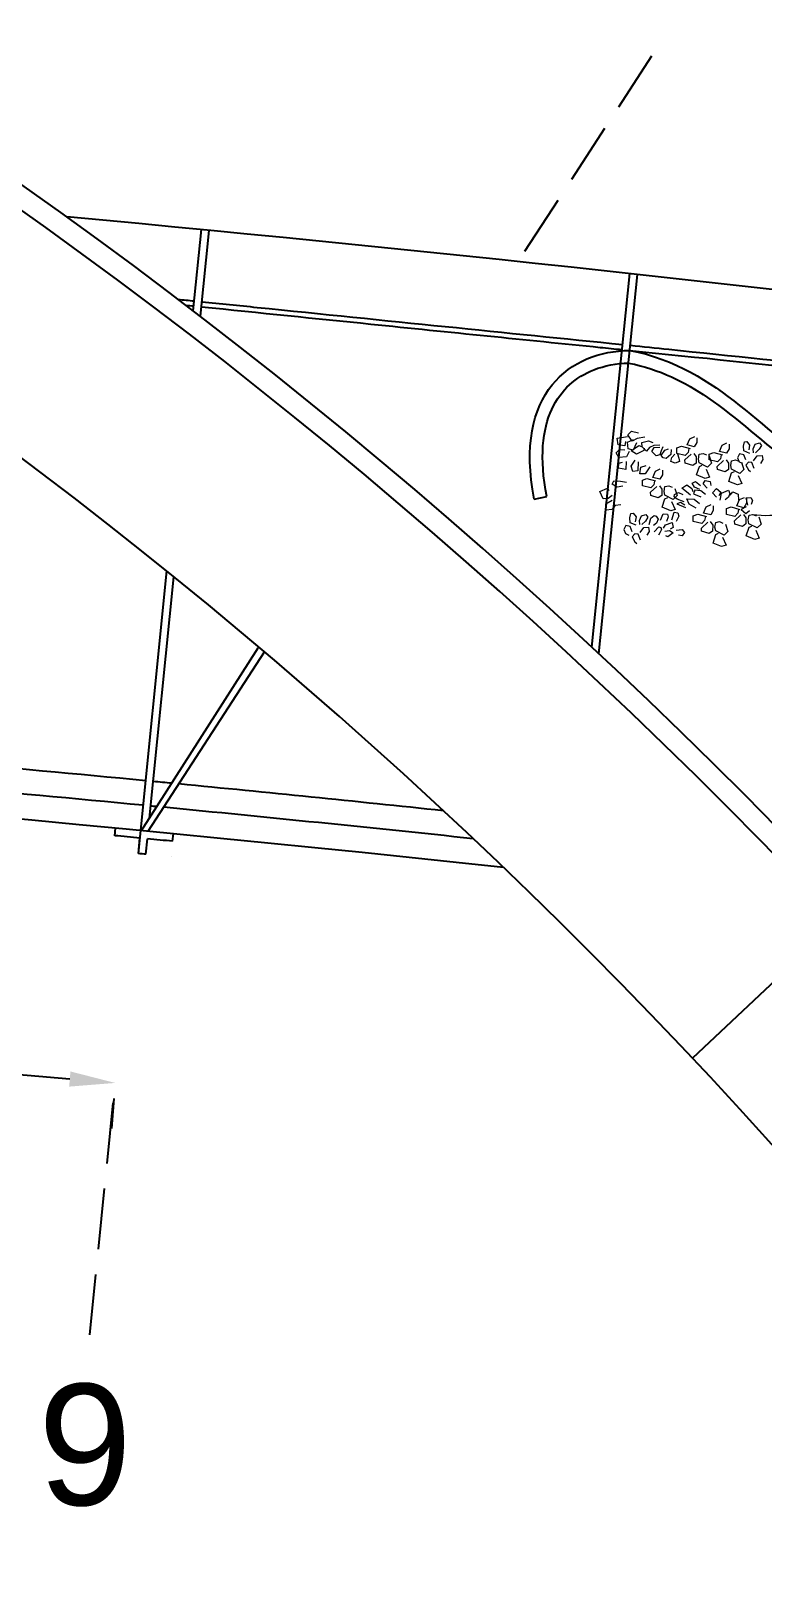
# Model space of a CAD drawing. Header units: metres. Extents: x 10 to 239, y 2 to 253.
# Drawn here: x 71.55 to 74.43, y 170.12 to 176.27 of the extents above; entities that cross this region are included whole.
import ezdxf

# ---------------------------------------------------------------- set-up
doc = ezdxf.new("R2010")
doc.units = ezdxf.units.M
doc.header["$MEASUREMENT"] = 0
doc.linetypes.add('ACAD_ISO02W100', pattern=[15, 12, -3])
doc.linetypes.add('CENTER', pattern=[50.8, 31.75, -6.35, 6.35, -6.35])
doc.layers.get('Defpoints').update_dxf_attribs({"color": 9})
for name, color, linetype in [('-cotas', 252, 'Continuous'), ('-nombres', 253, 'Continuous'), ('1', 7, 'Continuous'), ('1EJES', 252, 'CENTER'), ('1estruct arco', 7, 'Continuous'), ('1lianas', 9, 'Continuous')]:
    doc.layers.add(name, color=color, linetype=linetype)
doc.layers.add('bloques veg', color=7, linetype='Continuous', lineweight=0, true_color=0xbbd5a5)
doc.styles.add('Annotative', font='arial.ttf')
doc.styles.get("Standard").update_dxf_attribs({"font": 'arial.ttf'})
doc.dimstyles.get("Standard").update_dxf_attribs({"dimtxt": 0.18, "dimasz": 0.18, "dimexe": 0.18, "dimexo": 0.0625, "dimgap": 0.09, "dimtad": 0, "dimtih": 1, "dimtoh": 1, "dimdec": 4, "dimzin": 0, "dimdsep": 46, "dimtxsty": 'Standard', "dimcen": 0.09, "dimadec": 0, "dimazin": 0, "dimtfac": 1, "dimtdec": 4, "dimtofl": 0, "dimtmove": 0, "dimatfit": 3, "dimfxl": 1, "dimtolj": 1, "dimtzin": 0, "dimarcsym": 0})

# ---------------------------------------------------------------- blocks, each defined once
blk = doc.blocks.new('A$C0C3707A3')
at = {"layer": 'bloques veg'}
for p, q in [((0.0635, 0.3425), (0.0738, 0.3549)), ((0.0795, 0.3243), (0.0635, 0.3425)), ((0.0738, 0.3549), (0.0963, 0.3523)), ((0.1169, 0.3422), (0.0939, 0.3344)), ((0.2522, 0.335), (0.2578, 0.3556)), ((0.2578, 0.3556), (0.2718, 0.3646)), ((0.2811, 0.347), (0.2748, 0.3324)), ((0.2791, 0.3615), (0.2811, 0.347)), ((0.3552, 0.3283), (0.3607, 0.349)), ((0.3607, 0.349), (0.3748, 0.358)), ((0.3821, 0.3549), (0.384, 0.3404)), ((0.4273, 0.3544), (0.4286, 0.368)), ((0.4303, 0.3396), (0.4273, 0.3544)), ((0.4286, 0.368), (0.4363, 0.3706)), ((0.4363, 0.3706), (0.4462, 0.3598)), ((0.4462, 0.3598), (0.4457, 0.3448)), ((0.4589, 0.3506), (0.4629, 0.3658)), ((0.4614, 0.3383), (0.4589, 0.3506)), ((0.4629, 0.3658), (0.4761, 0.3716)), ((0.4777, 0.3514), (0.4674, 0.339)), ((0.4761, 0.3716), (0.4833, 0.3638)), ((0.4833, 0.3638), (0.4777, 0.3514)), ((0.0316, 0.3278), (0.0631, 0.3368)), ((0.0378, 0.3075), (0.0316, 0.3278)), ((0.0344, 0.2817), (0.0433, 0.2932)), ((0.0585, 0.3066), (0.0378, 0.3075)), ((0.0433, 0.2932), (0.0599, 0.2946)), ((0.0587, 0.3205), (0.0585, 0.3066)), ((0.0653, 0.3188), (0.0834, 0.3302)), ((0.0704, 0.2988), (0.0653, 0.3188)), ((0.0861, 0.2969), (0.0704, 0.2988)), ((0.0939, 0.3344), (0.0795, 0.3243)), ((0.0806, 0.2937), (0.1022, 0.3135)), ((0.0982, 0.2855), (0.0806, 0.2937)), ((0.0936, 0.3205), (0.0861, 0.2969)), ((0.1194, 0.2996), (0.0982, 0.2855)), ((0.1022, 0.3135), (0.1109, 0.3112)), ((0.1098, 0.3243), (0.1303, 0.3316)), ((0.1131, 0.3106), (0.1098, 0.3243)), ((0.1287, 0.2994), (0.1131, 0.3106)), ((0.1193, 0.3078), (0.1194, 0.2996)), ((0.1365, 0.3113), (0.1287, 0.2994)), ((0.1303, 0.3316), (0.1447, 0.3289)), ((0.1492, 0.3195), (0.1365, 0.3113)), ((0.1454, 0.3008), (0.151, 0.3132)), ((0.1607, 0.2885), (0.1454, 0.3008)), ((0.1675, 0.3228), (0.1492, 0.3195)), ((0.151, 0.3132), (0.1683, 0.3168)), ((0.1735, 0.306), (0.1711, 0.2927)), ((0.177, 0.3191), (0.1735, 0.306)), ((0.1755, 0.2916), (0.185, 0.3099)), ((0.185, 0.3099), (0.1958, 0.3152)), ((0.2053, 0.2987), (0.1923, 0.2847)), ((0.2047, 0.314), (0.2053, 0.2987)), ((0.2098, 0.2894), (0.2176, 0.3012)), ((0.221, 0.3224), (0.2344, 0.3293)), ((0.2231, 0.3044), (0.221, 0.3224)), ((0.2503, 0.3018), (0.2231, 0.3044)), ((0.2253, 0.3038), (0.2311, 0.2906)), ((0.2344, 0.3293), (0.2624, 0.3253)), ((0.2579, 0.3125), (0.2503, 0.3018)), ((0.2512, 0.2876), (0.2684, 0.3085)), ((0.2748, 0.3324), (0.2522, 0.335)), ((0.2589, 0.3251), (0.2579, 0.3125)), ((0.2761, 0.3111), (0.2852, 0.3017)), ((0.2852, 0.3017), (0.2871, 0.2826)), ((0.293, 0.2961), (0.2936, 0.3111)), ((0.2969, 0.2846), (0.293, 0.2961)), ((0.2936, 0.3111), (0.3051, 0.315)), ((0.3051, 0.315), (0.3159, 0.3121)), ((0.3239, 0.3158), (0.3374, 0.3226)), ((0.326, 0.2978), (0.3239, 0.3158)), ((0.3246, 0.3098), (0.3351, 0.2883)), ((0.3533, 0.2951), (0.326, 0.2978)), ((0.3374, 0.3226), (0.3654, 0.3186)), ((0.3608, 0.3059), (0.3533, 0.2951)), ((0.3541, 0.2809), (0.3714, 0.3019)), ((0.3778, 0.3258), (0.3552, 0.3283)), ((0.3618, 0.3184), (0.3608, 0.3059)), ((0.384, 0.3404), (0.3778, 0.3258)), ((0.379, 0.3045), (0.3881, 0.2951)), ((0.3881, 0.2951), (0.39, 0.276)), ((0.396, 0.2895), (0.3965, 0.3045)), ((0.3965, 0.3045), (0.408, 0.3084)), ((0.408, 0.3084), (0.4188, 0.3055)), ((0.4182, 0.3289), (0.4136, 0.3162)), ((0.4136, 0.3162), (0.4207, 0.3038)), ((0.4318, 0.3276), (0.4182, 0.3289)), ((0.4207, 0.3038), (0.4316, 0.3009)), ((0.4275, 0.3031), (0.4381, 0.2817)), ((0.4499, 0.3344), (0.4303, 0.3396)), ((0.4405, 0.3125), (0.4318, 0.3276)), ((0.4494, 0.3066), (0.4421, 0.2969)), ((0.4421, 0.2969), (0.4523, 0.2826)), ((0.46, 0.3072), (0.4494, 0.3066)), ((0.4693, 0.2896), (0.46, 0.3072)), ((0.465, 0.3129), (0.4743, 0.3302)), ((0.4743, 0.3302), (0.4891, 0.3332)), ((0.4927, 0.3206), (0.487, 0.3081)), ((0.4891, 0.3332), (0.4927, 0.3206)), ((0.0448, 0.2684), (0.0344, 0.2817)), ((0.0683, 0.2737), (0.0448, 0.2684)), ((0.0469, 0.2504), (0.0587, 0.2554)), ((0.0486, 0.2348), (0.0469, 0.2504)), ((0.0751, 0.2905), (0.0683, 0.2737)), ((0.0689, 0.2585), (0.0715, 0.2334)), ((0.0867, 0.2467), (0.0965, 0.2662)), ((0.094, 0.2308), (0.0867, 0.2467)), ((0.1071, 0.2622), (0.1091, 0.2349)), ((0.1169, 0.2468), (0.1329, 0.2541)), ((0.1171, 0.2258), (0.1169, 0.2468)), ((0.1451, 0.252), (0.133, 0.2285)), ((0.1711, 0.2927), (0.1607, 0.2885)), ((0.1643, 0.2411), (0.1783, 0.2501)), ((0.183, 0.2849), (0.1755, 0.2916)), ((0.1923, 0.2847), (0.183, 0.2849)), ((0.1856, 0.247), (0.1876, 0.2325)), ((0.2077, 0.2771), (0.2098, 0.2894)), ((0.2218, 0.2733), (0.2077, 0.2771)), ((0.2352, 0.2802), (0.2218, 0.2733)), ((0.2311, 0.2906), (0.2352, 0.2802)), ((0.2532, 0.2777), (0.2512, 0.2876)), ((0.2777, 0.2735), (0.2532, 0.2777)), ((0.2871, 0.2826), (0.2777, 0.2735)), ((0.2935, 0.246), (0.2986, 0.2737)), ((0.3218, 0.2384), (0.2935, 0.246)), ((0.3246, 0.2749), (0.2969, 0.2846)), ((0.2986, 0.2737), (0.3069, 0.2785)), ((0.3204, 0.2679), (0.3349, 0.2442)), ((0.3351, 0.2883), (0.3246, 0.2749)), ((0.3561, 0.2711), (0.3541, 0.2809)), ((0.3806, 0.2669), (0.3561, 0.2711)), ((0.39, 0.276), (0.3806, 0.2669)), ((0.3998, 0.278), (0.396, 0.2895)), ((0.3965, 0.2393), (0.4016, 0.267)), ((0.4275, 0.2682), (0.3998, 0.278)), ((0.4016, 0.267), (0.4098, 0.2718)), ((0.4233, 0.2612), (0.4379, 0.2375)), ((0.4381, 0.2817), (0.4275, 0.2682)), ((0.4523, 0.2826), (0.4593, 0.2783)), ((0.0715, 0.2334), (0.0486, 0.2348)), ((0.1091, 0.2349), (0.094, 0.2308)), ((0.133, 0.2285), (0.1171, 0.2258)), ((0.1274, 0.2079), (0.1409, 0.2147)), ((0.1296, 0.1898), (0.1274, 0.2079)), ((0.1409, 0.2147), (0.1689, 0.2107)), ((0.1644, 0.198), (0.1568, 0.1872)), ((0.1587, 0.2204), (0.1643, 0.2411)), ((0.1813, 0.2179), (0.1587, 0.2204)), ((0.1654, 0.2105), (0.1644, 0.198)), ((0.1876, 0.2325), (0.1813, 0.2179)), ((0.1826, 0.1966), (0.1917, 0.1872)), ((0.1995, 0.1816), (0.2, 0.1966)), ((0.2, 0.1966), (0.2116, 0.2005)), ((0.2116, 0.2005), (0.2224, 0.1976)), ((0.253, 0.1987), (0.2668, 0.2113)), ((0.2692, 0.1897), (0.253, 0.1987)), ((0.2668, 0.2113), (0.2841, 0.202)), ((0.2827, 0.2186), (0.2927, 0.2253)), ((0.2923, 0.2067), (0.2827, 0.2186)), ((0.2841, 0.202), (0.2886, 0.1926)), ((0.2946, 0.198), (0.2914, 0.186)), ((0.3097, 0.2021), (0.2923, 0.2067)), ((0.2927, 0.2253), (0.3097, 0.2149)), ((0.3135, 0.1987), (0.2946, 0.198)), ((0.3294, 0.1887), (0.3135, 0.1987)), ((0.3182, 0.2207), (0.3225, 0.2324)), ((0.3324, 0.2088), (0.3182, 0.2207)), ((0.3349, 0.2442), (0.3218, 0.2384)), ((0.3225, 0.2324), (0.3386, 0.2316)), ((0.3386, 0.2316), (0.3422, 0.219)), ((0.3502, 0.197), (0.3611, 0.2116)), ((0.3645, 0.1851), (0.3502, 0.197)), ((0.3611, 0.2116), (0.3762, 0.2029)), ((0.3762, 0.2029), (0.3717, 0.1901)), ((0.3774, 0.177), (0.3789, 0.1998)), ((0.3789, 0.1998), (0.3985, 0.212)), ((0.4247, 0.2318), (0.3965, 0.2393)), ((0.3985, 0.212), (0.404, 0.2024)), ((0.404, 0.2024), (0.4019, 0.1902)), ((0.4061, 0.1972), (0.4126, 0.2083)), ((0.4126, 0.2083), (0.431, 0.2033)), ((0.4379, 0.2375), (0.4247, 0.2318)), ((0.431, 0.2033), (0.4343, 0.185)), ((0.4371, 0.1869), (0.4512, 0.1959)), ((0.4568, 0.1952), (0.4716, 0.1983)), ((0.4716, 0.1983), (0.4774, 0.1897)), ((0, 0.1543), (0.0223, 0.1681)), ((0.013, 0.1333), (0, 0.1543)), ((0.0223, 0.1681), (0.0277, 0.162)), ((0.0399, 0.147), (0.0289, 0.1361)), ((0.0356, 0.1831), (0.0386, 0.194)), ((0.0521, 0.1752), (0.0356, 0.1831)), ((0.0386, 0.194), (0.0598, 0.1952)), ((0.0689, 0.1812), (0.0521, 0.1752)), ((0.0598, 0.1952), (0.0784, 0.1949)), ((0.1568, 0.1872), (0.1296, 0.1898)), ((0.1577, 0.173), (0.1749, 0.194)), ((0.1597, 0.1632), (0.1577, 0.173)), ((0.1841, 0.1589), (0.1597, 0.1632)), ((0.1936, 0.1681), (0.1841, 0.1589)), ((0.1917, 0.1872), (0.1936, 0.1681)), ((0.2034, 0.1701), (0.1995, 0.1816)), ((0.2, 0.1314), (0.2051, 0.1591)), ((0.231, 0.1603), (0.2034, 0.1701)), ((0.2051, 0.1591), (0.2134, 0.1639)), ((0.2268, 0.1533), (0.2414, 0.1296)), ((0.2416, 0.1738), (0.231, 0.1603)), ((0.2311, 0.1952), (0.2416, 0.1738)), ((0.2329, 0.1761), (0.2442, 0.1836)), ((0.2334, 0.169), (0.2329, 0.1761)), ((0.2434, 0.1629), (0.2334, 0.169)), ((0.2664, 0.1578), (0.2434, 0.1629)), ((0.2549, 0.1539), (0.2439, 0.1476)), ((0.2439, 0.1476), (0.2721, 0.14)), ((0.2442, 0.1836), (0.2584, 0.1798)), ((0.2695, 0.1477), (0.2549, 0.1539)), ((0.2829, 0.1802), (0.2692, 0.1897)), ((0.2726, 0.1678), (0.2964, 0.1696)), ((0.2824, 0.1524), (0.2726, 0.1678)), ((0.3054, 0.1427), (0.2824, 0.1524)), ((0.2914, 0.186), (0.3153, 0.1796)), ((0.2964, 0.1696), (0.3141, 0.1579)), ((0.3312, 0.1303), (0.3367, 0.151)), ((0.3367, 0.151), (0.3508, 0.16)), ((0.3581, 0.1569), (0.36, 0.1424)), ((0.4019, 0.1902), (0.3922, 0.18)), ((0.4003, 0.1537), (0.4138, 0.1606)), ((0.4025, 0.1357), (0.4003, 0.1537)), ((0.4138, 0.1606), (0.4418, 0.1566)), ((0.4316, 0.1663), (0.4371, 0.1869)), ((0.4542, 0.1637), (0.4316, 0.1663)), ((0.4382, 0.1564), (0.4372, 0.1438)), ((0.461, 0.1674), (0.4466, 0.1573)), ((0.4466, 0.1573), (0.4622, 0.1461)), ((0.4604, 0.1783), (0.4542, 0.1637)), ((0.4649, 0.1733), (0.4568, 0.1952)), ((0.4585, 0.1928), (0.4604, 0.1783)), ((0.4622, 0.1461), (0.4722, 0.1574)), ((0.4774, 0.1897), (0.475, 0.1764)), ((0.0289, 0.1361), (0.013, 0.1333)), ((0.0231, 0.119), (0.0419, 0.1326)), ((0.0271, 0.0993), (0.0231, 0.119)), ((0.0447, 0.1039), (0.0271, 0.0993)), ((0.0531, 0.1179), (0.0447, 0.1039)), ((0.0706, 0.1225), (0.0531, 0.1179)), ((0.1038, 0.0851), (0.1052, 0.0987)), ((0.1052, 0.0987), (0.1128, 0.1013)), ((0.1128, 0.1013), (0.1227, 0.0905)), ((0.1395, 0.0965), (0.1527, 0.1022)), ((0.1527, 0.1022), (0.1599, 0.0945)), ((0.1689, 0.0932), (0.1783, 0.1023)), ((0.1783, 0.1023), (0.1851, 0.1017)), ((0.1851, 0.1017), (0.192, 0.0928)), ((0.1996, 0.0908), (0.2062, 0.1111)), ((0.2283, 0.1239), (0.2, 0.1314)), ((0.2062, 0.1111), (0.2193, 0.1123)), ((0.223, 0.1043), (0.2189, 0.0891)), ((0.2193, 0.1123), (0.223, 0.1043)), ((0.2414, 0.1296), (0.2283, 0.1239)), ((0.2349, 0.0965), (0.2391, 0.121)), ((0.2391, 0.121), (0.2505, 0.1202)), ((0.255, 0.1109), (0.249, 0.0927)), ((0.2505, 0.1202), (0.255, 0.1109)), ((0.2999, 0.1178), (0.3134, 0.1247)), ((0.3021, 0.0998), (0.2999, 0.1178)), ((0.3293, 0.0971), (0.3021, 0.0998)), ((0.3134, 0.1247), (0.3414, 0.1206)), ((0.3368, 0.1079), (0.3293, 0.0971)), ((0.3302, 0.0829), (0.3474, 0.1039)), ((0.3538, 0.1278), (0.3312, 0.1303)), ((0.3379, 0.1204), (0.3368, 0.1079)), ((0.36, 0.1424), (0.3538, 0.1278)), ((0.3551, 0.1065), (0.3642, 0.0971)), ((0.372, 0.0915), (0.3725, 0.1065)), ((0.3725, 0.1065), (0.384, 0.1104)), ((0.384, 0.1104), (0.3949, 0.1075)), ((0.4297, 0.1331), (0.4025, 0.1357)), ((0.4036, 0.1051), (0.4141, 0.0837)), ((0.4372, 0.1438), (0.4297, 0.1331)), ((0.4305, 0.1189), (0.4478, 0.1398)), ((0.4325, 0.109), (0.4305, 0.1189)), ((0.457, 0.1048), (0.4325, 0.109)), ((0.4555, 0.1424), (0.4646, 0.133)), ((0.4664, 0.1139), (0.457, 0.1048)), ((0.4646, 0.133), (0.4664, 0.1139)), ((0.4724, 0.1274), (0.4729, 0.1424)), ((0.4763, 0.1159), (0.4724, 0.1274)), ((0.4729, 0.1424), (0.4844, 0.1463)), ((0.4729, 0.0773), (0.478, 0.105)), ((0.5039, 0.1062), (0.4763, 0.1159)), ((0.478, 0.105), (0.4862, 0.1098)), ((0.4844, 0.1463), (0.4953, 0.1434)), ((0.4997, 0.0992), (0.5143, 0.0755)), ((0.5039, 0.1411), (0.5145, 0.1196)), ((0.5145, 0.1196), (0.5039, 0.1062)), ((0.0947, 0.0596), (0.0901, 0.0469)), ((0.1083, 0.0583), (0.0947, 0.0596)), ((0.1069, 0.0703), (0.1038, 0.0851)), ((0.1264, 0.0651), (0.1069, 0.0703)), ((0.117, 0.0431), (0.1083, 0.0583)), ((0.1227, 0.0905), (0.1222, 0.0755)), ((0.1354, 0.0813), (0.1395, 0.0965)), ((0.1379, 0.069), (0.1354, 0.0813)), ((0.1416, 0.0435), (0.1509, 0.0608)), ((0.1542, 0.082), (0.1439, 0.0697)), ((0.1509, 0.0608), (0.1656, 0.0639)), ((0.1599, 0.0945), (0.1542, 0.082)), ((0.1692, 0.0513), (0.1636, 0.0388)), ((0.1656, 0.0639), (0.1692, 0.0513)), ((0.1669, 0.0728), (0.1689, 0.0932)), ((0.1885, 0.0798), (0.1805, 0.0715)), ((0.1856, 0.0515), (0.1974, 0.0693)), ((0.192, 0.0928), (0.1885, 0.0798)), ((0.1974, 0.0693), (0.2039, 0.0676)), ((0.203, 0.0515), (0.1996, 0.0431)), ((0.207, 0.0621), (0.203, 0.0515)), ((0.2039, 0.0676), (0.207, 0.0621)), ((0.2131, 0.0674), (0.2171, 0.078)), ((0.2171, 0.078), (0.2375, 0.0888)), ((0.2176, 0.0581), (0.2327, 0.0622)), ((0.2451, 0.0565), (0.2296, 0.0421)), ((0.2327, 0.0622), (0.2451, 0.0565)), ((0.2427, 0.0735), (0.2338, 0.0665)), ((0.2375, 0.0888), (0.2427, 0.0735)), ((0.2524, 0.0662), (0.271, 0.0705)), ((0.2739, 0.0511), (0.2625, 0.0519)), ((0.271, 0.0705), (0.2793, 0.0625)), ((0.2793, 0.0625), (0.2739, 0.0511)), ((0.3322, 0.0731), (0.3302, 0.0829)), ((0.3566, 0.0689), (0.3322, 0.0731)), ((0.366, 0.078), (0.3566, 0.0689)), ((0.3642, 0.0971), (0.366, 0.078)), ((0.3759, 0.08), (0.372, 0.0915)), ((0.3725, 0.0413), (0.3776, 0.0691)), ((0.4035, 0.0703), (0.3759, 0.08)), ((0.3776, 0.0691), (0.3859, 0.0738)), ((0.3993, 0.0632), (0.4139, 0.0396)), ((0.4141, 0.0837), (0.4035, 0.0703)), ((0.5011, 0.0697), (0.4729, 0.0773)), ((0.5143, 0.0755), (0.5011, 0.0697)), ((0.0901, 0.0469), (0.0973, 0.0345)), ((0.0973, 0.0345), (0.1081, 0.0316)), ((0.1259, 0.0373), (0.1187, 0.0276)), ((0.1187, 0.0276), (0.1288, 0.0132)), ((0.1366, 0.0379), (0.1259, 0.0373)), ((0.1288, 0.0132), (0.1358, 0.009)), ((0.1458, 0.0203), (0.1366, 0.0379)), ((0.2296, 0.0421), (0.2231, 0.0438)), ((0.4007, 0.0338), (0.3725, 0.0413)), ((0.4139, 0.0396), (0.4007, 0.0338))]:
    blk.add_line(p, q, dxfattribs=at)
blk.add_arc((0.4855, 0.4545), 0.3083, 269.5704, 290.0425, dxfattribs=at)
blk = doc.blocks.new('ejes1')
at = {"layer": '1estruct arco', "linetype": 'ACAD_ISO02W100', "ltscale": 0.02}
blk.add_line((14.4114, -3.3356), (14.9599, -2.4917), dxfattribs=at)
blk = doc.blocks.new('*D90')
at = {"layer": '-cotas', "color": 0, "lineweight": -2, "transparency": 16777216}
for p, q in [((35.5997, 175.5332), (35.5997, 162.1857)), ((89.3642, 175.5332), (89.3642, 162.1857)), ((35.7797, 162.3657), (58.2102, 162.3657)), ((89.1842, 162.3657), (59.8709, 162.3657))]:
    blk.add_line(p, q, dxfattribs=at)
at = {"layer": '-cotas', "color": 0, "transparency": 16777216}
for points in [[(35.7797, 162.3957), (35.7797, 162.3357), (35.5997, 162.3657)], [(89.1842, 162.3957), (89.1842, 162.3357), (89.3642, 162.3657)]]:
    blk.add_solid(points, dxfattribs=at)
at = {"layer": 'Defpoints', "color": 0, "transparency": 16777216}
for p in [(35.5997, 175.5957), (89.3642, 175.5957), (89.3642, 162.3657)]:
    blk.add_point(p, dxfattribs=at)
at = {"layer": '-cotas', "color": 0, "transparency": 16777216, "insert": (59.0405, 162.3657), "char_height": 0.3, "attachment_point": 5}
blk.add_mtext('\\A1;53.7645', dxfattribs=at)
blk = doc.blocks.new('*D111')
at = {"layer": '-cotas', "color": 0, "lineweight": -2, "transparency": 16777216}
for p, q in [((68.5154, 172.3482), (68.5053, 172.2303)), ((68.7, 172.3944), (69.4867, 172.3274)), ((71.6975, 172.1389), (70.9107, 172.206)), ((71.8716, 172.0621), (71.8616, 171.9443))]:
    blk.add_line(p, q, dxfattribs=at)
at = {"layer": '-cotas', "color": 0, "transparency": 16777216}
for points in [[(68.7025, 172.4243), (68.6974, 172.3645), (68.5206, 172.4097)], [(71.7, 172.1688), (71.6949, 172.109), (71.8768, 172.1236)]]:
    blk.add_solid(points, dxfattribs=at)
at = {"layer": 'Defpoints', "color": 0, "transparency": 16777216}
for p in [(68.5207, 172.4105), (71.8768, 172.1236), (71.8769, 172.1244)]:
    blk.add_point(p, dxfattribs=at)
at = {"layer": '-cotas', "color": 0, "transparency": 16777216, "insert": (70.1987, 172.2667), "char_height": 0.3, "attachment_point": 5}
blk.add_mtext('\\A1;3.3684', dxfattribs=at)

msp = doc.modelspace()

# ---------------------------------------------------------------- linework, layer by layer
at = {"layer": '1'}
for p, q in [((72.18504, 175.16975), (72.21771, 175.49056)), ((72.21302, 175.14832), (72.24756, 175.48753)), ((73.75869, 173.84275), (73.90879, 175.31665)), ((73.78624, 173.81713), (73.93864, 175.31361)), ((71.9681, 173.02877), (72.08051, 174.14349)), ((72.01233, 173.1687), (72.10839, 174.12095)), ((71.87468, 173.09906), (71.87769, 173.1289)), ((71.9681, 173.02877), (71.97423, 173.08953)), ((71.99792, 173.0259), (72.00405, 173.08666)), ((72.10359, 173.07704), (72.1066, 173.10688)), ((72.09742, 173.01591), (72.09746, 173.01628))]:
    msp.add_line(p, q, dxfattribs=at)
for centre, radius, start, end in [((59.4886, 43.1172), 132.98381, 80.7950053, 84.7375815), ((59.48761, 43.10089), 130.61698, 83.881438, 94.3790722), ((59.4886, 43.1172), 130.79805, 84.5123201, 85.2302936), ((59.4886, 43.1172), 130.70066, 84.5125216, 85.2305328), ((59.4886, 43.1172), 130.79805, 84.4670044, 84.4991929), ((59.4886, 43.1172), 130.79805, 83.9947548, 84.4545365), ((59.4886, 43.1172), 130.70066, 84.4888172, 84.4993864), ((59.4886, 43.1172), 130.70066, 83.9383021, 84.4767424), ((59.4886, 43.1172), 130.57066, 84.5127911, 84.5566728), ((59.4886, 43.1172), 130.57066, 84.4557637, 84.4996451), ((59.43125, 42.51491), 131.11461, 84.5000452, 84.5131356)]:
    msp.add_arc(centre, radius, start, end, dxfattribs=at)
for points in [[(72.12495, 175.21555), (72.14637, 175.21336), (72.16774, 175.21117), (72.18904, 175.209)], [(72.15543, 175.19236), (72.16597, 175.19129), (72.1765, 175.19021), (72.18702, 175.18914)]]:
    msp.add_open_spline(points, degree=3, dxfattribs=at)
for points, knots in [([(72.21686, 175.18609), (72.44721, 175.16258), (72.67056, 175.13971), (73.19869, 175.08609), (73.49747, 175.05588), (73.82028, 175.02294), (73.8493, 175.01998), (73.87828, 175.01702)], [6.8769343, 6.8769343, 6.8769343, 6.8769343, 7.2644353, 7.2644353, 7.8274478, 7.8274478, 7.8831652, 7.8831652, 7.8831652, 7.8831652]), ([(72.21888, 175.20594), (72.29234, 175.19843), (72.8858, 175.1377), (73.42095, 175.08388), (73.88031, 175.03691)], [6.8766743, 6.8766743, 6.8766743, 6.8766743, 7, 7.8831624, 7.8831624, 7.8831624, 7.8831624]), ([(73.90813, 175.01397), (74.4544, 174.95818), (74.98749, 174.90303), (75.56264, 174.83153), (75.56538, 174.83119), (75.56811, 174.83085)], [7.9022996, 7.9022996, 7.9022996, 7.9022996, 8.9534728, 8.9534728, 8.9584942, 8.9584942, 8.9584942, 8.9584942]), ([(73.91015, 175.03385), (73.96092, 175.02866), (74.50837, 174.97252), (75.04778, 174.91578), (75.57014, 174.85075)], [7.9022977, 7.9022977, 7.9022977, 7.9022977, 8, 8.9582228, 8.9582228, 8.9582228, 8.9582228])]:
    msp.add_open_spline(points, degree=3, knots=knots, dxfattribs=at)
at = {"layer": '1EJES', "linetype": 'ACAD_ISO02W100', "ltscale": 0.02}
msp.add_line((71.77658, 171.12944), (71.87691, 172.12441), dxfattribs=at)
at = {"layer": '1estruct arco'}
for p, q in [((71.98058, 173.11905), (72.44173, 173.84026)), ((72.00706, 173.11651), (72.46688, 173.82391)), ((74.79026, 172.81837), (74.15561, 172.22089))]:
    msp.add_line(p, q, dxfattribs=at)
for radius, start, end in [(21.59873, 28.135936, 149.788644), (21.51609, 28.183951, 149.787683), (20.72709, 28.662092, 149.778129)]:
    msp.add_arc((59.06396, 158.01334), radius, start, end, dxfattribs=at)
at = {"layer": '1lianas'}
msp.add_line((73.53155, 174.42726), (73.58062, 174.43687), dxfattribs=at)
for points, knots in [([(73.53155, 174.42726), (73.44903, 174.84851), (73.67518, 175.01073), (73.90813, 175.01397), (74.27304, 174.94275), (74.55407, 174.45995), (75.21631, 174.36922), (75.52104, 174.3686)], [0, 0, 0, 0, 0.5065345, 0.5065345, 0.5065345, 0.9846764, 1.3525625, 1.3525625, 1.3525625, 1.3525625]), ([(73.58062, 174.43687), (73.55055, 174.59038), (73.56442, 174.70222), (73.63698, 174.86033), (73.69549, 174.90924), (73.80894, 174.95395), (73.85582, 174.96267), (73.90369, 174.96387)], [0, 0, 0, 0, 0.193452, 0.193452, 0.38690399, 0.38690399, 0.50241137, 0.50241137, 0.50241137, 0.50241137]), ([(73.90369, 174.96387), (74.02803, 174.93878), (74.12596, 174.88936), (74.33411, 174.74755), (74.43743, 174.6455), (74.65508, 174.49078), (74.76403, 174.43561), (75.00689, 174.36148), (75.13974, 174.33945), (75.35619, 174.32185), (75.43557, 174.31888), (75.51595, 174.31859)], [0.50892485, 0.50892485, 0.50892485, 0.50892485, 0.68276114, 0.68276114, 0.91127103, 0.91127103, 1.08305391, 1.08305391, 1.25483679, 1.25483679, 1.35057068, 1.35057068, 1.35057068, 1.35057068])]:
    msp.add_open_spline(points, degree=3, knots=knots, dxfattribs=at)

# ---------------------------------------------------------------- block references
at = {"layer": '1EJES'}
msp.add_blockref('ejes1', (59.08311, 178.74043), dxfattribs=at)
at = {"layer": 'bloques veg', "color": 2, "xscale": 1.260409816243446, "yscale": 1.260409816243446, "zscale": 1.260409816243446, "rotation": 352.4663083543422}
msp.add_blockref('A$C0C3707A3', (73.76486, 174.26374), dxfattribs=at)

# ---------------------------------------------------------------- texts
at = {"layer": '-nombres', "style": 'Annotative'}
msp.add_text('9', height=0.4779, dxfattribs=at).set_placement((71.57179, 170.4579))

# ---------------------------------------------------------------- dimensions: what is measured, and where the dimension line sits
at = {"layer": '-cotas'}
dim = msp.add_linear_dim(base=(89.36416, 162.36569), p1=(35.59966, 175.59571), p2=(89.36416, 175.59571), angle=0, dimstyle='Standard', override={"dimtxt": 0.3}, dxfattribs=at)
dim.commit()
dim.dimension.update_dxf_attribs({"geometry": '*D90', "text_midpoint": (59.04055, 162.36569), "dimtype": 161})
dim = msp.add_aligned_dim(p1=(68.5207, 172.41047), p2=(71.87691, 172.12441), distance=-0.00078, dimstyle='Standard', override={"dimtxt": 0.3}, dxfattribs=at)
dim.commit()
dim.dimension.update_dxf_attribs({"geometry": '*D111', "text_midpoint": (70.19874, 172.26667)})

doc.saveas('drawing.dxf')
